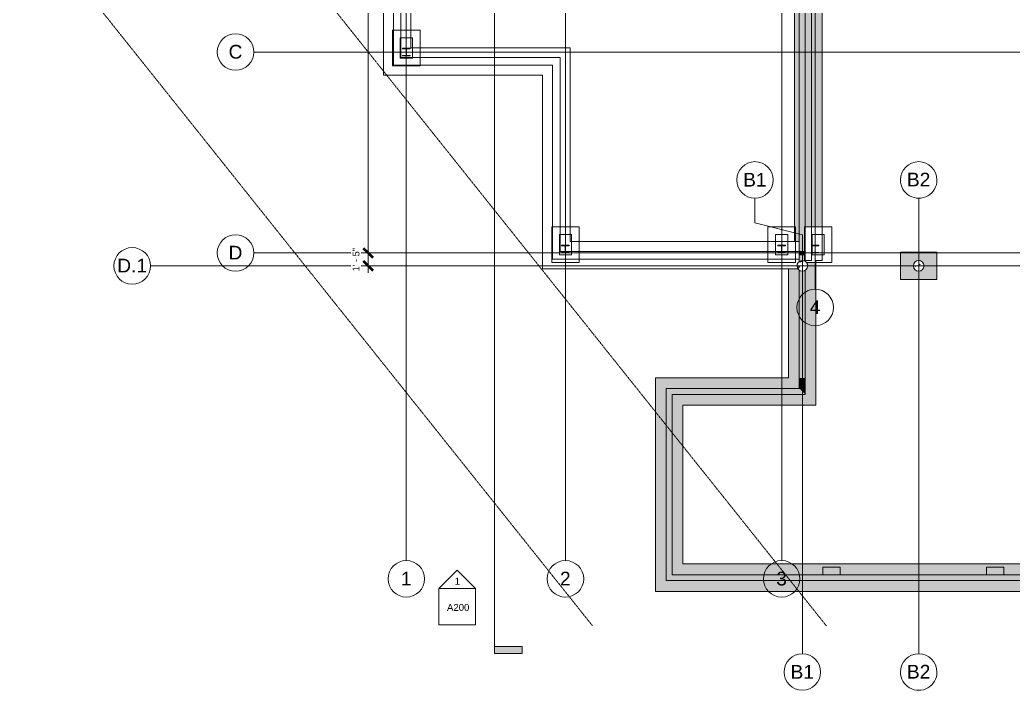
# Model space of a CAD drawing. Header units: inches. Extents: x -4066 to -1326, y 10241 to 12042.
# Drawn here: x -4058 to -2753, y 10241 to 11124 of the extents above; entities that cross this region are included whole.
import ezdxf

# ---------------------------------------------------------------- set-up
doc = ezdxf.new("R2010")
doc.units = ezdxf.units.IN
doc.header["$MEASUREMENT"] = 0
doc.linetypes.add('Double Dash 3_8_', pattern=[1, 0.375, -0.125, 0.125, -0.125, 0.125, -0.125])
doc.linetypes.add('Grid Line 1_2_', pattern=[0.875, 0.5, -0.125, 0.125, -0.125])
for name, color, linetype, lineweight in [('A-ANNO-DIMS', 211, 'Continuous', 9), ('A-ANNO-DIMS-96', 211, 'Continuous', 9), ('A-WALL', 113, 'Continuous', 13), ('C-PROP-LINE', 91, 'Double Dash 3_8_', 9), ('G-ANNO-SYMB', 111, 'Continuous', 9), ('S-COLS', 52, 'Continuous', 13), ('S-FNDN', 32, 'Continuous', 13), ('S-GRID', 1, 'Continuous', 9), ('S-GRID-IDEN', 1, 'Continuous', 9)]:
    doc.layers.add(name, color=color, linetype=linetype, lineweight=lineweight)
doc.styles.add('Arial', font='arial.ttf', dxfattribs={"height": 18})
doc.styles.add('Arial_1', font='arial.ttf', dxfattribs={"height": 9})
doc.styles.add('Century Gothic', font='ufonts.com_century-gothic.ttf', dxfattribs={"height": 9})
doc.dimstyles.new('OD__1_16__Tol__', dxfattribs={"dimscale": 12, "dimtxt": 9.397514, "dimasz": 1, "dimexe": 0.75, "dimexo": 0.5, "dimgap": 0.75, "dimtad": 1, "dimdec": 4, "dimrnd": 0.0625, "dimzin": 3, "dimdsep": 46, "dimlunit": 4, "dimtxsty": 'Century Gothic', "dimblk1": 'OBLIQUE', "dimblk2": 'OBLIQUE', "dimsah": 1, "dimcen": 0.09, "dimdle": 0.75, "dimazin": 0, "dimtfac": 1, "dimtdec": 4, "dimtix": 1, "dimtmove": 0, "dimatfit": 3, "dimfxl": 1, "dimtvp": 1, "dimtfill": 1, "dimfrac": 2, "dimtolj": 1, "dimtzin": 0, "dimarcsym": 2})

# ---------------------------------------------------------------- blocks, each defined once
blk = doc.blocks.new('Concrete-Round-Column - 14_-1371888-STRUCTURAL SCHEMATIC - 1ST FLOOR')
at = {"layer": 'S-COLS', "lineweight": 9}
h = blk.add_hatch(dxfattribs=at)
h.set_pattern_fill('FP_3', color=8, style=0, pattern_type=2)
h.set_pattern_definition([(50, (2877.203, -10800.395), (27.5427, -2.40992), [2.88, -31.68]), (355, (2877.203, -10800.395), (-5.327844, 28.884266), [2.304, -25.344]), (100.451, (2879.498, -10800.596), (22.215316, 26.47393), [2.448, -26.924]), (46.184, (2877.203, -10792.715), (40.98187, -6.35642), [4.32, -47.52]), (96.636, (2880.618, -10793.245), (35.89075, 37.40619), [3.671, -40.386]), (351.184, (2877.203, -10792.715), (35.89097, 37.40622), [3.456, -38.016]), (21, (2881.043, -10794.635), (22.921036, -15.46073), [2.88, -31.68]), (326, (2881.043, -10794.635), (9.34353, 27.84574), [2.304, -25.344]), (71.451, (2882.953, -10795.924), (32.26477, 12.38442), [2.448, -26.924]), (37.5, (2877.203, -10800.395), (0.466855, 12.782707), [1.267, -23.77, 1.267, -24.461, -25.44]), (37.5, (2877.203, -10800.395), (0.466855, 12.782707), [-50.765, 1.267, -24.173]), (7.5, (2877.203, -10800.395), (10.10159, 15.14509), [1.267, -13.402, 1.267, -23.194, -9.696]), (7.5, (2877.203, -10800.395), (10.10159, 15.14509), [-39.13, 1.267, -8.429]), (327.5, (2868.64, -10800.395), (20.499161, -0.86578), [1.267, -8.333, 1.267, -28.685, -39.744]), (327.5, (2868.64, -10800.395), (20.499161, -0.86578), [-39.552, 1.267, -38.477]), (317.5, (2864.8, -10800.395), (22.39478, 3.844288), [1.267, -11.213, 1.267, -18.624, -28.224]), (317.5, (2864.8, -10800.395), (22.39478, 3.844288), [-32.371, 1.267, -26.957])])
h.paths.add_polyline_path([(0, -7), (1.8, -6.8), (3.5, -6.1), (4.9, -4.9), (6.1, -3.5), (6.8, -1.8), (7, 0), (6.8, 1.8), (6.1, 3.5), (4.9, 4.9), (3.5, 6.1), (1.8, 6.8), (0, 7), (-1.8, 6.8), (-3.5, 6.1), (-4.9, 4.9), (-6.1, 3.5), (-6.8, 1.8), (-7, 0), (-6.8, -1.8), (-6.1, -3.5), (-4.9, -4.9), (-3.5, -6.1), (-1.8, -6.8)], flags=0)
for start, end in [(360, 180), (180, 360)]:
    blk.add_arc((0, 0), 7, start, end, dxfattribs=at)
blk = doc.blocks.new('W-Wide Flange-Column - W10X49-1602557-STRUCTURAL SCHEMATIC - 1ST FLOOR')
at = {"layer": 'S-COLS', "lineweight": 9}
h = blk.add_hatch(dxfattribs=at)
h.set_pattern_fill('FP_11', color=256, style=0, pattern_type=2)
h.set_pattern_definition([(45, (3341.203, -10822.386), (-9.503515, 9.503515), []), (45, (3341.203, -10807.986), (-9.503515, 9.503515), [])])
h.paths.add_polyline_path([(5, -5), (5, -4.4), (0.9, -4.4), (0.4, -4.2), (0.2, -3.7), (0.2, 3.7), (0.4, 4.2), (0.9, 4.4), (5, 4.4), (5, 5), (-5, 5), (-5, 4.4), (-0.9, 4.4), (-0.4, 4.2), (-0.2, 3.7), (-0.2, -3.7), (-0.4, -4.2), (-0.9, -4.4), (-5, -4.4), (-5, -5)], flags=0)
for p, q in [((5, 5), (-5, 5)), ((-5, 5), (-5, 4.4)), ((-5, 4.4), (-0.9, 4.4)), ((-0.2, 3.7), (-0.2, -3.7)), ((0.2, -3.7), (0.2, 3.7)), ((0.9, 4.4), (5, 4.4)), ((5, 4.4), (5, 5)), ((-0.9, -4.4), (-5, -4.4)), ((-5, -4.4), (-5, -5)), ((-5, -5), (5, -5)), ((5, -4.4), (0.9, -4.4)), ((5, -5), (5, -4.4))]:
    blk.add_line(p, q, dxfattribs=at)
for centre, start, end in [((-0.9, 3.7), 0, 90), ((0.9, 3.7), 90, 180), ((-0.9, -3.7), 270, 0), ((0.9, -3.7), 180, 270)]:
    blk.add_arc(centre, 0.691, start, end, dxfattribs=at)
blk = doc.blocks.new('W-Wide Flange-Column - W10X49-V6-STRUCTURAL SCHEMATIC - 1ST FLOOR')
at = {"layer": 'S-COLS', "lineweight": 9}
h = blk.add_hatch(dxfattribs=at)
h.set_pattern_fill('FP_12', color=256, style=0, pattern_type=2)
h.set_pattern_definition([(45, (3057.203, -10822.386), (-9.503515, 9.503515), []), (45, (3057.203, -10807.986), (-9.503515, 9.503515), [])])
h.paths.add_polyline_path([(5, -5), (5, -4.4), (0.9, -4.4), (0.4, -4.2), (0.2, -3.7), (0.2, 3.7), (0.4, 4.2), (0.9, 4.4), (5, 4.4), (5, 5), (-5, 5), (-5, 4.4), (-0.9, 4.4), (-0.4, 4.2), (-0.2, 3.7), (-0.2, -3.7), (-0.4, -4.2), (-0.9, -4.4), (-5, -4.4), (-5, -5)], flags=0)
for p, q in [((5, 5), (-5, 5)), ((-5, 5), (-5, 4.4)), ((-5, 4.4), (-0.9, 4.4)), ((-0.2, 3.7), (-0.2, -3.7)), ((0.2, -3.7), (0.2, 3.7)), ((0.9, 4.4), (5, 4.4)), ((5, 4.4), (5, 5)), ((-0.9, -4.4), (-5, -4.4)), ((-5, -4.4), (-5, -5)), ((-5, -5), (5, -5)), ((5, -4.4), (0.9, -4.4)), ((5, -5), (5, -4.4))]:
    blk.add_line(p, q, dxfattribs=at)
for centre, start, end in [((-0.9, 3.7), 0, 90), ((0.9, 3.7), 90, 180), ((-0.9, -3.7), 270, 0), ((0.9, -3.7), 180, 270)]:
    blk.add_arc(centre, 0.691, start, end, dxfattribs=at)
blk = doc.blocks.new('W-Wide Flange-Column - W10X49-1602523-STRUCTURAL SCHEMATIC - 1ST FLOOR')
at = {"layer": 'S-COLS', "lineweight": 9}
h = blk.add_hatch(dxfattribs=at)
h.set_pattern_fill('FP_13', color=256, style=0, pattern_type=2)
h.set_pattern_definition([(45, (3550.203, -11081.395), (-9.503515, 9.503515), []), (45, (3550.203, -11066.995), (-9.503515, 9.503515), [])])
h.paths.add_polyline_path([(-5, -5), (5, -5), (5, -4.4), (0.9, -4.4), (0.4, -4.2), (0.2, -3.7), (0.2, 3.7), (0.4, 4.2), (0.9, 4.4), (5, 4.4), (5, 5), (-5, 5), (-5, 4.4), (-0.9, 4.4), (-0.4, 4.2), (-0.2, 3.7), (-0.2, -3.7), (-0.4, -4.2), (-0.9, -4.4), (-5, -4.4)], flags=0)
for p, q in [((5, 5), (-5, 5)), ((-5, 5), (-5, 4.4)), ((-5, 4.4), (-0.9, 4.4)), ((-0.2, 3.7), (-0.2, -3.7)), ((0.2, -3.7), (0.2, 3.7)), ((0.9, 4.4), (5, 4.4)), ((5, 4.4), (5, 5)), ((-0.9, -4.4), (-5, -4.4)), ((-5, -4.4), (-5, -5)), ((-5, -5), (5, -5)), ((5, -4.4), (0.9, -4.4)), ((5, -5), (5, -4.4))]:
    blk.add_line(p, q, dxfattribs=at)
for centre, start, end in [((-0.9, 3.7), 0, 90), ((0.9, 3.7), 90, 180), ((-0.9, -3.7), 270, 0), ((0.9, -3.7), 180, 270)]:
    blk.add_arc(centre, 0.691, start, end, dxfattribs=at)
blk = doc.blocks.new('W-Wide Flange-Column - W10X49-V18-STRUCTURAL SCHEMATIC - 1ST FLOOR')
at = {"layer": 'S-COLS', "lineweight": 9}
h = blk.add_hatch(dxfattribs=at)
h.set_pattern_fill('FP_28', color=256, style=0, pattern_type=2)
h.set_pattern_definition([(45, (3013.203, -10822.386), (-9.503515, 9.503515), []), (45, (3013.203, -10807.986), (-9.503515, 9.503515), [])])
h.paths.add_polyline_path([(-4, -5), (5, -5), (5, -4.4), (0.9, -4.4), (0.4, -4.2), (0.2, -3.7), (0.2, 3.7), (0.4, 4.2), (0.9, 4.4), (5, 4.4), (5, 5), (-5, 5), (-5, 4.4), (-0.9, 4.4), (-0.4, 4.2), (-0.2, 3.7), (-0.2, -3.7), (-0.4, -4.2), (-0.9, -4.4), (-5, -4.4), (-5, -5)], flags=0)
for p, q in [((5, 5), (-5, 5)), ((-5, 5), (-5, 4.4)), ((-5, 4.4), (-0.9, 4.4)), ((-0.2, 3.7), (-0.2, -3.7)), ((0.2, -3.7), (0.2, 3.7)), ((0.9, 4.4), (5, 4.4)), ((5, 4.4), (5, 5)), ((-0.9, -4.4), (-5, -4.4)), ((-5, -4.4), (-5, -5)), ((-5, -5), (5, -5)), ((5, -4.4), (0.9, -4.4)), ((5, -5), (5, -4.4))]:
    blk.add_line(p, q, dxfattribs=at)
for centre, start, end in [((-0.9, 3.7), 0, 90), ((0.9, 3.7), 90, 180), ((-0.9, -3.7), 270, 0), ((0.9, -3.7), 180, 270)]:
    blk.add_arc(centre, 0.691, start, end, dxfattribs=at)
blk = doc.blocks.new('Family - ___-1416994-STRUCTURAL SCHEMATIC - 1ST FLOOR')
at = {"layer": 'C-PROP-LINE'}
blk.add_line((-4057.8, 11270), (-3305.6, 10327.3), dxfattribs=at)
blk = doc.blocks.new('Family - ___-1442676-STRUCTURAL SCHEMATIC - 1ST FLOOR')
at = {"layer": 'C-PROP-LINE'}
for p, q in [((-3961.2, 11930.2), (-4057.8, 11853.2)), ((-4057.8, 11654.8), (-2998.5, 10327.3))]:
    blk.add_line(p, q, dxfattribs=at)
blk = doc.blocks.new('Grid - Grid Head - Circle-50561-STRUCTURAL SCHEMATIC - 1ST FLOOR')
at = {"layer": 'S-GRID-IDEN'}
for start, end in [(360, 180), (180, 360)]:
    blk.add_arc((0, 0), 0.25, start, end, dxfattribs=at)
blk = doc.blocks.new('Elevation - Detail Number-151647-STRUCTURAL SCHEMATIC - 1ST FLOOR')
at = {"layer": 'G-ANNO-SYMB'}
for p, q in [((0.25, 0.25), (-0.25, 0.25)), ((-0.25, 0.25), (-0.25, -0.25)), ((0.25, -0.25), (0.25, 0.25)), ((-0.25, -0.25), (0.25, -0.25))]:
    blk.add_line(p, q, dxfattribs=at)
blk = doc.blocks.new('Elevation - Detail Number-151370-STRUCTURAL SCHEMATIC - 1ST FLOOR')
at = {"layer": 'G-ANNO-SYMB'}
for p, q in [((0, 0.25), (-0.25, 0)), ((0.25, 0), (0, 0.25)), ((-0.25, 0), (0.25, 0))]:
    blk.add_line(p, q, dxfattribs=at)
blk = doc.blocks.new('Section - 3_32_ x 3_8_-54337-STRUCTURAL SCHEMATIC - 1ST FLOOR')
at = {"layer": 'G-ANNO-SYMB'}
blk.add_hatch(color=256, dxfattribs=at).paths.add_polyline_path([(0, 0.375), (0, 0), (-0.09375, 0), (-0.09375, 0.375)], flags=0)
for p, q in [((0, 0.375), (-0.09375, 0.375)), ((-0.09375, 0.375), (-0.09375, 0)), ((0, 0), (0, 0.375)), ((-0.09375, 0), (0, 0))]:
    blk.add_line(p, q, dxfattribs=at)
blk = doc.blocks.new('DIMBLOCK7-STRUCTURAL SCHEMATIC - 1ST FLOOR')
at = {"layer": 'A-ANNO-DIMS-96'}
for p, q in [((-3600.3, 11769.4), (-3600.3, 10817.4)), ((-3597.8, 11760.4), (-3609.3, 11760.4)), ((-3600.3, 11760.4), (-3597.8, 11760.4)), ((-3597.8, 10817.4), (-3609.3, 10817.4)), ((-3600.3, 10817.4), (-3597.8, 10817.4))]:
    blk.add_line(p, q, dxfattribs=at)
at = {"layer": 'A-ANNO-DIMS-96', "lineweight": 50}
for p, q in [((-3600.3, 11760.4), (-3606.3, 11766.4)), ((-3600.3, 11760.4), (-3594.3, 11754.4)), ((-3600.3, 10817.4), (-3606.3, 10823.4)), ((-3600.3, 10817.4), (-3594.3, 10811.4))]:
    blk.add_line(p, q, dxfattribs=at)
at = {"layer": 'A-ANNO-DIMS-96', "color": 0, "insert": (-3620.8, 11269.7), "char_height": 9, "width": 46.182, "attachment_point": 1, "rotation": 90, "line_spacing_factor": 0.984502, "style": 'Century Gothic', "bg_fill": 3, "box_fill_scale": 1.25, "bg_fill_color": 256, "bg_fill_true_color": 13158600, "bg_fill_transparency": 0}
blk.add_mtext('78\' - 7"', dxfattribs=at)
blk = doc.blocks.new('_Oblique')
at = {"color": 0, "linetype": 'ByBlock', "lineweight": -2}
blk.add_line((-0.5, -0.5), (0.5, 0.5), dxfattribs=at)
blk = doc.blocks.new('DIMBLOCK8-STRUCTURAL SCHEMATIC - 1ST FLOOR')
at = {"layer": 'A-ANNO-DIMS-96'}
for p, q in [((-3597.8, 10817.4), (-3609.3, 10817.4)), ((-3600.3, 10817.4), (-3600.3, 10791.4)), ((-3600.3, 10817.4), (-3597.8, 10817.4)), ((-3597.8, 10800.4), (-3609.3, 10800.4)), ((-3600.3, 10800.4), (-3597.8, 10800.4))]:
    blk.add_line(p, q, dxfattribs=at)
at = {"layer": 'A-ANNO-DIMS-96', "lineweight": 50}
for p, q in [((-3600.3, 10817.4), (-3606.3, 10823.4)), ((-3600.3, 10817.4), (-3594.3, 10811.4)), ((-3600.3, 10800.4), (-3606.3, 10806.4)), ((-3600.3, 10800.4), (-3594.3, 10794.4))]:
    blk.add_line(p, q, dxfattribs=at)
at = {"layer": 'A-ANNO-DIMS-96', "color": 0, "insert": (-3620.8, 10793.2), "char_height": 9, "width": 37.769, "attachment_point": 1, "rotation": 90, "line_spacing_factor": 0.984502, "style": 'Century Gothic', "bg_fill": 3, "box_fill_scale": 1.25, "bg_fill_color": 256, "bg_fill_true_color": 13158600, "bg_fill_transparency": 0}
blk.add_mtext('1\' - 5"', dxfattribs=at)

msp = doc.modelspace()

# ---------------------------------------------------------------- hatches: boundary and pattern name
at = {"layer": 'S-COLS', "lineweight": 9}
h = msp.add_hatch(dxfattribs=at)
h.set_pattern_fill('FP_2', color=8, style=0, pattern_type=2)
h.set_pattern_definition([(50, (0, 0), (27.5427, -2.40992), [2.88, -31.68]), (355, (0, 0), (-5.327844, 28.884266), [2.304, -25.344]), (100.451, (2.295, -0.2), (22.215316, 26.47393), [2.448, -26.924]), (46.184, (0, 7.68), (40.98187, -6.35642), [4.32, -47.52]), (96.636, (3.415, 7.15), (35.89075, 37.40619), [3.671, -40.386]), (351.184, (0, 7.68), (35.89097, 37.40622), [3.456, -38.016]), (21, (3.84, 5.76), (22.921036, -15.46073), [2.88, -31.68]), (326, (3.84, 5.76), (9.34353, 27.84574), [2.304, -25.344]), (71.451, (5.75, 4.472), (32.26477, 12.38442), [2.448, -26.924]), (37.5, (0, 0), (0.466855, 12.782707), [1.267, -23.77, 1.267, -24.461, -25.44]), (37.5, (0, 0), (0.466855, 12.782707), [-50.765, 1.267, -24.173]), (7.5, (0, 0), (10.10159, 15.14509), [1.267, -13.402, 1.267, -23.194, -9.696]), (7.5, (0, 0), (10.10159, 15.14509), [-39.13, 1.267, -8.429]), (327.5, (-8.563, 0), (20.499161, -0.86578), [1.267, -8.333, 1.267, -28.685, -39.744]), (327.5, (-8.563, 0), (20.499161, -0.86578), [-39.552, 1.267, -38.477]), (317.5, (-12.403, 0), (22.39478, 3.844288), [1.267, -11.213, 1.267, -18.624, -28.224]), (317.5, (-12.403, 0), (22.39478, 3.844288), [-32.371, 1.267, -26.957])])
h.paths.add_polyline_path([(-3030.01575, 10793.39539), (-3028.1617, 10793.65144), (-3026.51575, 10794.33321), (-3025.04744, 10795.46984), (-3023.95358, 10796.89539), (-3023.25427, 10798.58366), (-3023.01575, 10800.39539), (-3023.25201, 10802.19865), (-3023.95358, 10803.89167), (-3025.04744, 10805.3265), (-3026.48542, 10806.43995), (-3028.1617, 10807.14539), (-3031.8698, 10807.14539), (-3033.54609, 10806.43995), (-3034.98407, 10805.3265), (-3036.08668, 10803.88019), (-3036.7795, 10802.19865), (-3037.01575, 10800.39539), (-3036.77723, 10798.58366), (-3036.07793, 10796.89539), (-3034.9655, 10795.44564), (-3033.51575, 10794.33321), (-3031.82749, 10793.63391)], flags=0)
at = {"layer": 'S-FNDN', "transparency": 33554534}
h = msp.add_hatch(color=7, dxfattribs=at)
h.paths.add_polyline_path([(-3039.20326, 10832.39539), (-3034.20325, 10832.39539), (-3034.20325, 11161.39539), (-3040.20325, 11161.39539), (-3040.20325, 10851.58958), (-3039.20326, 10851.58958), (-3039.20326, 10836.56206)], flags=0)
h.paths.add_polyline_path([(-3017.20326, 10851.58958), (-3004.20325, 10851.58958), (-3004.20325, 11161.39539), (-3018.20325, 11161.39539), (-3018.20325, 10851.58958)], flags=0)
h = msp.add_hatch(color=7, dxfattribs=at)
h.paths.add_polyline_path([(-3027.20326, 10807.39539), (-3027.20326, 10814.39539), (-3034.20325, 10814.39539), (-3034.17831, 10807.39539), (-3033.82825, 10807.39539)], flags=0)
h.paths.add_polyline_path([(-3034.20325, 10819.39539), (-3027.20326, 10819.39539), (-3027.20326, 10851.58958), (-3018.20325, 10851.58958), (-3018.20325, 11161.39539), (-3034.20325, 11161.39539), (-3034.20325, 10828.22731)], flags=0)
msp.add_hatch(color=7, dxfattribs=at).paths.add_polyline_path([(-3027.20326, 10814.39539), (-3027.20326, 10819.39539), (-3034.20325, 10819.39539), (-3034.19286, 10814.39539), (-3033.82825, 10814.39539)], flags=0)
h = msp.add_hatch(color=254, dxfattribs=at)
h.paths.add_polyline_path([(-2901.20325, 10782.39539), (-2853.20325, 10782.39539), (-2853.20325, 10818.39539), (-2901.20325, 10818.39539), (-2901.20325, 10794.33321)], flags=0)
h.paths.add_polyline_path([(-2877.20325, 10793.39539), (-2879.01499, 10793.63391), (-2880.70325, 10794.33321), (-2882.153, 10795.44564), (-2883.26543, 10796.89539), (-2883.96473, 10798.58366), (-2884.20325, 10800.39539), (-2883.96473, 10802.20712), (-2883.26543, 10803.89539), (-2882.153, 10805.34514), (-2880.70325, 10806.45757), (-2879.01499, 10807.15687), (-2877.20325, 10807.39539), (-2875.39152, 10807.15687), (-2873.70325, 10806.45757), (-2872.25351, 10805.34514), (-2871.14108, 10803.89539), (-2870.44177, 10802.20712), (-2870.20325, 10800.39539), (-2870.44177, 10798.58366), (-2871.14108, 10796.89539), (-2872.25351, 10795.44564), (-2873.70325, 10794.33321), (-2875.39152, 10793.63391)], flags=0)
at = {"layer": 'S-FNDN', "lineweight": 9, "transparency": 33554534}
h = msp.add_hatch(color=254, dxfattribs=at)
h.paths.add_polyline_path([(-3026.20325, 10653.20789), (-3012.20325, 10653.20789), (-3012.20325, 10804.70985), (-3024.57733, 10804.70985), (-3023.94483, 10803.88019), (-3023.25201, 10802.19865), (-3023.01575, 10800.39539), (-3023.25427, 10798.58366), (-3023.95358, 10796.89539), (-3025.06601, 10795.44564), (-3026.20325, 10794.573), (-3026.20325, 10658.91343)], flags=0)
h.paths.add_polyline_path([(-3048.20325, 10653.20789), (-3034.20325, 10653.20789), (-3034.20325, 10794.86075), (-3034.98407, 10795.46984), (-3035.69427, 10796.39539), (-3048.20325, 10796.39539), (-3048.20325, 10728.04481)], flags=0)
h = msp.add_hatch(color=254, dxfattribs=at)
h.paths.add_polyline_path([(-3026.20325, 10653.20789), (-3026.20325, 10794.573), (-3026.51575, 10794.33321), (-3028.20402, 10793.63391), (-3030.01575, 10793.39539), (-3031.8698, 10793.65144), (-3033.51575, 10794.33321), (-3034.20325, 10794.86075), (-3034.20325, 10653.20789), (-3033.22851, 10653.20789)], flags=0)
h.paths.add_polyline_path([(-3034.20325, 10805.9311), (-3033.54609, 10806.43995), (-3031.82749, 10807.14539), (-3028.1617, 10807.14539), (-3027.20326, 10806.74204), (-3027.20326, 10807.39539), (-3034.20325, 10807.39539), (-3034.20325, 10806.1634)], flags=0)
h = msp.add_hatch(color=254, dxfattribs=at)
h.paths.add_polyline_path([(-3208.82825, 10372.58289), (-3187.01575, 10372.58289), (-3187.01575, 10386.77039), (-3208.82825, 10386.77039), (-3208.82825, 10639.02039), (-3187.01575, 10639.02039), (-3187.01575, 10653.20789), (-3223.01575, 10653.20789), (-3223.01575, 10372.58289)], flags=0)
h.paths.add_polyline_path([(-3187.01575, 10394.39539), (-3187.01575, 10631.39539), (-3201.20325, 10631.39539), (-3201.20325, 10394.39539)], flags=0)
h = msp.add_hatch(color=254, dxfattribs=at)
h.paths.add_polyline_path([(-3048.20325, 10617.20789), (-3012.20325, 10617.20789), (-3012.20325, 10653.20789), (-3026.20325, 10653.20789), (-3026.20325, 10631.39539), (-3187.01575, 10631.39539), (-3187.01575, 10617.20789)], flags=0)
h.paths.add_polyline_path([(-3049.59042, 10639.02039), (-3034.20325, 10639.02039), (-3034.20325, 10653.20789), (-3187.01575, 10653.20789), (-3187.01575, 10639.02039), (-3102.90887, 10639.02039)], flags=0)
for points in [[(-3033.82825, 10639.02039), (-3026.20325, 10639.02039), (-3026.20325, 10653.20789), (-3034.20325, 10653.20789), (-3034.20325, 10639.02039), (-3034.01575, 10639.02039)], [(-3208.82825, 10386.77039), (-3201.20325, 10386.77039), (-3201.20325, 10639.02039), (-3208.82825, 10639.02039), (-3208.82825, 10394.39539)], [(-3048.20325, 10631.39539), (-3026.39075, 10631.39539), (-3034.01575, 10639.02039), (-3187.01575, 10639.02039), (-3187.01575, 10631.39539), (-3132.31013, 10631.39539)], [(-3026.39075, 10631.39539), (-3026.20325, 10631.39539), (-3026.20325, 10639.02039), (-3034.01575, 10639.02039), (-3033.82825, 10638.83289)], [(-2956.57825, 10386.77039), (-1960.39075, 10386.77039), (-1960.39075, 10394.39539), (-2120.20325, 10394.39539), (-2120.20325, 10404.39539), (-2143.20325, 10404.39539), (-2143.20325, 10394.39539), (-2335.20325, 10394.39539), (-2335.20325, 10404.39539), (-2358.20325, 10404.39539), (-2358.20325, 10394.39539), (-2550.20325, 10394.39539), (-2550.20325, 10404.39539), (-2573.20325, 10404.39539), (-2573.20325, 10394.39539), (-2765.20325, 10394.39539), (-2765.20325, 10404.39539), (-2788.20325, 10404.39539), (-2788.20325, 10394.39539), (-2980.20325, 10394.39539), (-2980.20325, 10404.39539), (-3003.20325, 10404.39539), (-3003.20325, 10394.39539), (-3187.01575, 10394.39539), (-3187.01575, 10386.77039), (-2980.20325, 10386.77039)]]:
    msp.add_hatch(color=254, dxfattribs=at).paths.add_polyline_path(points, flags=0)
h = msp.add_hatch(color=254, dxfattribs=at)
h.paths.add_polyline_path([(-3200.96558, 10386.77039), (-3187.01575, 10386.77039), (-3187.01575, 10394.39539), (-3201.20325, 10394.39539), (-3201.20325, 10386.77039)], flags=0)
h.paths.add_polyline_path([(-3187.01575, 10631.39539), (-3187.01575, 10639.02039), (-3201.20325, 10639.02039), (-3201.20325, 10631.39539)], flags=0)
h = msp.add_hatch(color=254, dxfattribs=at)
h.paths.add_polyline_path([(-3187.01575, 10372.58289), (-1960.39075, 10372.58289), (-1960.39075, 10386.77039), (-3187.01575, 10386.77039)], flags=0)
h.paths.add_polyline_path([(-2765.20325, 10394.39539), (-2573.20325, 10394.39539), (-2573.20325, 10404.39539), (-2550.20325, 10404.39539), (-2550.20325, 10394.39539), (-2358.20325, 10394.39539), (-2358.20325, 10404.39539), (-2335.20325, 10404.39539), (-2335.20325, 10394.39539), (-2143.20325, 10394.39539), (-2143.20325, 10404.39539), (-2120.20325, 10404.39539), (-2120.20325, 10394.39539), (-1960.39075, 10394.39539), (-1960.39075, 10408.58289), (-3187.01575, 10408.58289), (-3187.01575, 10394.39539), (-3003.20325, 10394.39539), (-3003.20325, 10404.39539), (-2980.20325, 10404.39539), (-2980.20325, 10394.39539), (-2788.20325, 10394.39539), (-2788.20325, 10404.39539), (-2765.20325, 10404.39539)], flags=0)

# ---------------------------------------------------------------- linework, layer by layer
at = {"layer": 'A-WALL', "lineweight": 9}
for p, q in [((-3208.82825, 10639.02039), (-3208.82825, 10386.77039)), ((-3034.20325, 10639.02039), (-3208.82825, 10639.02039)), ((-3034.20325, 10639.02039), (-3034.20325, 10639.02039)), ((-3026.20325, 10631.39539), (-3026.20325, 10639.02039)), ((-3201.20325, 10394.39539), (-3201.20325, 10631.39539)), ((-3201.20325, 10631.39539), (-3026.20325, 10631.39539)), ((-2980.20325, 10404.39539), (-3003.20325, 10404.39539)), ((-3003.20325, 10404.39539), (-3003.20325, 10394.39539)), ((-2980.20325, 10394.39539), (-2980.20325, 10404.39539)), ((-2765.20325, 10404.39539), (-2788.20325, 10404.39539)), ((-2788.20325, 10404.39539), (-2788.20325, 10394.39539)), ((-2765.20325, 10394.39539), (-2765.20325, 10404.39539)), ((-3208.82825, 10386.77039), (-1938.57825, 10386.77039)), ((-1946.20325, 10394.39539), (-3201.20325, 10394.39539))]:
    msp.add_line(p, q, dxfattribs=at)
at = {"layer": 'G-ANNO-SYMB'}
msp.add_line((-3434.23256, 11847.41172), (-3434.23256, 10300.08503), dxfattribs=at)
at = {"layer": 'S-COLS', "lineweight": 9}
msp.add_line((-3028.1617, 10807.14539), (-3031.8698, 10807.14539), dxfattribs=at)
for start, end in [(105.35888558, 180), (0, 74.64111442), (180, 0)]:
    msp.add_arc((-3030.01575, 10800.39539), 7, start, end, dxfattribs=at)
at = {"layer": 'S-FNDN', "lineweight": 9}
for p, q in [((-3040.20325, 11758.39539), (-3040.20325, 10832.39539)), ((-3026.20325, 11758.39539), (-3026.20325, 10806.22147)), ((-3018.20325, 11758.39539), (-3018.20325, 10807.39539)), ((-3004.20325, 11758.39539), (-3004.20325, 10807.39539)), ((-3580.20325, 11456.52039), (-3580.20325, 11051.13562)), ((-3544.20325, 11087.13562), (-3544.20325, 11456.52039)), ((-3567.20325, 11064.13562), (-3567.20325, 11442.16775)), ((-3557.20325, 11074.13562), (-3557.20325, 11446.39539)), ((-3034.20325, 10805.9311), (-3034.20325, 11289.20789)), ((-3568.20326, 11110.02512), (-3532.20326, 11110.02512)), ((-3568.20326, 11110.02512), (-3568.20326, 11063.14539)), ((-3532.20326, 11063.14539), (-3532.20326, 11110.02512)), ((-3558.20326, 11073.14539), (-3558.20326, 11100.02512)), ((-3558.20326, 11100.02512), (-3542.20326, 11100.02512)), ((-3542.20326, 11073.14539), (-3542.20326, 11100.02512)), ((-3335.20325, 11087.13562), (-3544.20325, 11087.13562)), ((-3335.20325, 10832.39539), (-3335.20325, 11087.13562)), ((-3532.20326, 11063.14539), (-3568.19349, 11063.14539)), ((-3358.20325, 11064.13562), (-3567.20325, 11064.13562)), ((-3558.20326, 11073.14539), (-3542.20326, 11073.14539)), ((-3348.20325, 11074.13562), (-3557.20325, 11074.13562)), ((-3358.20325, 10809.39539), (-3358.20325, 11064.13562)), ((-3348.20325, 10819.39539), (-3348.20325, 11074.13562)), ((-3580.20325, 11051.13562), (-3371.20325, 11051.13562)), ((-3371.20325, 11051.13562), (-3371.20325, 10796.39539)), ((-3359.20326, 10851.58958), (-3323.20326, 10851.58958)), ((-3359.20326, 10851.58958), (-3359.20326, 10804.70985)), ((-3349.20326, 10814.70985), (-3349.20326, 10841.58958)), ((-3349.20326, 10841.58958), (-3333.20326, 10841.58958)), ((-3333.20326, 10814.70985), (-3333.20326, 10841.58958)), ((-3323.20326, 10804.70985), (-3323.20326, 10851.58958)), ((-3075.20326, 10851.58958), (-3039.20326, 10851.58958)), ((-3075.20326, 10851.58958), (-3075.20326, 10804.70985)), ((-3065.20326, 10814.70985), (-3065.20326, 10841.58958)), ((-3065.20326, 10841.58958), (-3049.20326, 10841.58958)), ((-3049.20326, 10814.70985), (-3049.20326, 10841.58958)), ((-3039.20326, 10828.22873), (-3039.20326, 10851.58958)), ((-3027.20326, 10851.58958), (-2991.20326, 10851.58958)), ((-3027.20326, 10851.58958), (-3027.20326, 10806.74204)), ((-3017.20326, 10827.37586), (-3017.20326, 10841.58958)), ((-3017.20326, 10841.58958), (-3001.20326, 10841.58958)), ((-3001.20326, 10814.70985), (-3001.20326, 10841.58958)), ((-2991.20326, 10804.70985), (-2991.20326, 10851.58958)), ((-3335.20325, 10832.39539), (-3034.20325, 10832.39539)), ((-3039.20326, 10804.70985), (-3039.20326, 10828.22731)), ((-3341.37318, 10819.39539), (-3348.20325, 10819.39539)), ((-3057.37318, 10819.39539), (-3341.03333, 10819.39539)), ((-3026.20325, 10819.39539), (-3057.03333, 10819.39539)), ((-3017.20326, 10817.95398), (-3017.20326, 10826.81727)), ((-3017.20326, 10814.70985), (-3017.20326, 10817.39539)), ((-2853.20325, 10818.39539), (-2901.20325, 10818.39539)), ((-2901.20325, 10818.39539), (-2901.20325, 10782.39539)), ((-2901.20325, 10782.39539), (-2901.20325, 10818.39539)), ((-2901.20325, 10818.39539), (-2853.20325, 10818.39539)), ((-2853.20325, 10782.39539), (-2853.20325, 10818.39539)), ((-2853.20325, 10818.39539), (-2853.20325, 10782.39539)), ((-3323.20326, 10804.70985), (-3359.20326, 10804.70985)), ((-3034.20325, 10809.39539), (-3358.20325, 10809.39539)), ((-3333.20326, 10814.70985), (-3349.20326, 10814.70985)), ((-3039.20326, 10804.70985), (-3075.20326, 10804.70985)), ((-3049.20326, 10814.70985), (-3065.20326, 10814.70985)), ((-3018.20325, 10807.39539), (-3026.20325, 10807.39539)), ((-3024.57733, 10804.70985), (-2991.20326, 10804.70985)), ((-3001.20326, 10814.70985), (-3017.20326, 10814.70985)), ((-3004.20325, 10807.39539), (-3012.20325, 10807.39539)), ((-3012.20325, 10617.20789), (-3012.20325, 10807.39539)), ((-3371.20325, 10796.39539), (-3035.69427, 10796.39539)), ((-3048.20325, 10796.39539), (-3048.20325, 10653.20789)), ((-3034.20325, 10794.86075), (-3034.20325, 10639.02039)), ((-3026.20325, 10794.573), (-3026.20325, 10639.02039)), ((-2901.20325, 10782.39539), (-2853.20325, 10782.39539)), ((-2853.20325, 10782.39539), (-2901.20325, 10782.39539)), ((-3223.01575, 10653.20789), (-3223.01575, 10372.58289)), ((-3048.20325, 10653.20789), (-3223.01575, 10653.20789)), ((-3034.20325, 10639.02039), (-3026.20325, 10639.02039)), ((-3187.01575, 10408.58289), (-3187.01575, 10617.20789)), ((-3187.01575, 10617.20789), (-3012.20325, 10617.20789)), ((-1960.39075, 10408.58289), (-3187.01575, 10408.58289)), ((-3223.01575, 10372.58289), (-1924.39075, 10372.58289))]:
    msp.add_line(p, q, dxfattribs=at)
at = {"layer": 'S-GRID', "linetype": 'Grid Line 1_2_'}
for p, q in [((-3013.20325, 10769.69706), (-3013.20325, 11944.79346)), ((-3550.20325, 10413.09146), (-3550.20325, 11916.7122)), ((-3341.20325, 10413.09146), (-3341.20325, 11916.7122)), ((-3057.20325, 10413.09146), (-3057.20325, 11839.73522)), ((-2877.20325, 10889.35479), (-2877.20325, 10290.55287)), ((-3030.01575, 10290.55287), (-3030.01575, 10841.35479)), ((-1374.37747, 10817.39539), (-3750.49332, 10817.39539)), ((-1374.37747, 10800.39539), (-3886.22241, 10800.39539))]:
    msp.add_line(p, q, dxfattribs=at)
at = {"layer": 'S-GRID'}
for p, q in [((-3092.26488, 10857.02391), (-3092.26488, 10889.35479)), ((-3030.01575, 10841.35479), (-3092.26488, 10857.02391))]:
    msp.add_line(p, q, dxfattribs=at)

# ---------------------------------------------------------------- block references
at = {"layer": 'C-PROP-LINE'}
for name in ['Family - ___-1442676-STRUCTURAL SCHEMATIC - 1ST FLOOR', 'Family - ___-1416994-STRUCTURAL SCHEMATIC - 1ST FLOOR']:
    msp.add_blockref(name, (0, 0), dxfattribs=at)
at = {"layer": 'G-ANNO-SYMB', "xscale": 95.99999999999994, "yscale": 95.99999999999994, "zscale": 95.99999999999994}
for name, p in [('Elevation - Detail Number-151370-STRUCTURAL SCHEMATIC - 1ST FLOOR', (-3483.48118, 10376.46327)), ('Elevation - Detail Number-151647-STRUCTURAL SCHEMATIC - 1ST FLOOR', (-3483.48118, 10352.46327))]:
    msp.add_blockref(name, p, dxfattribs=at)
at = {"layer": 'G-ANNO-SYMB', "extrusion": (0, 0, -1), "xscale": 95.99999999999994, "yscale": 95.99999999999994, "zscale": 95.99999999999994, "rotation": 90.0000000000006}
msp.add_blockref('Section - 3_32_ x 3_8_-54337-STRUCTURAL SCHEMATIC - 1ST FLOOR', (3434.23256, 10300.08503), dxfattribs=at)
at = {"layer": 'S-COLS', "lineweight": 9}
for name, p in [('W-Wide Flange-Column - W10X49-1602523-STRUCTURAL SCHEMATIC - 1ST FLOOR', (-3550.20325, 11081.39539)), ('W-Wide Flange-Column - W10X49-1602557-STRUCTURAL SCHEMATIC - 1ST FLOOR', (-3341.20325, 10822.38562)), ('W-Wide Flange-Column - W10X49-V6-STRUCTURAL SCHEMATIC - 1ST FLOOR', (-3057.20325, 10822.38562)), ('W-Wide Flange-Column - W10X49-V18-STRUCTURAL SCHEMATIC - 1ST FLOOR', (-3013.20325, 10822.38562)), ('Concrete-Round-Column - 14_-1371888-STRUCTURAL SCHEMATIC - 1ST FLOOR', (-2877.20325, 10800.39539))]:
    msp.add_blockref(name, p, dxfattribs=at)
at = {"layer": 'S-GRID-IDEN', "xscale": 95.99999999999994, "yscale": 95.99999999999994, "zscale": 95.99999999999994}
for p, rotation in [((-3774.49332, 11081.39539), 89.9999999999996), ((-2877.20325, 10913.35479), 180), ((-3774.49332, 10817.39539), 89.9999999999996), ((-3910.22241, 10800.39539), 89.9999999999996), ((-2877.20325, 10266.55287), 180)]:
    msp.add_blockref('Grid - Grid Head - Circle-50561-STRUCTURAL SCHEMATIC - 1ST FLOOR', p, dxfattribs=dict(at, rotation=rotation))
for p in [(-3092.26488, 10913.35479), (-3013.20325, 10745.69706), (-3550.20325, 10389.09146), (-3341.20325, 10389.09146), (-3057.20325, 10389.09146), (-3030.01575, 10266.55287)]:
    msp.add_blockref('Grid - Grid Head - Circle-50561-STRUCTURAL SCHEMATIC - 1ST FLOOR', p, dxfattribs=at)

# ---------------------------------------------------------------- texts
at = {"layer": 'G-ANNO-SYMB', "char_height": 9, "attachment_point": 1, "style": 'Arial_1'}
for s, insert, width in [('1', (-3486.59153, 10390.42571), 8.484), ('A200', (-3496.75605, 10356.01622), 35.754)]:
    msp.add_mtext(s, dxfattribs=dict(at, insert=insert, width=width))
at = {"layer": 'S-GRID-IDEN', "char_height": 18, "attachment_point": 1, "style": 'Arial'}
for s, insert, width in [('C', (-3783.65567, 11090.77621), 22.119), ('B1', (-3107.76556, 10922.64273), 37.269), ('B2', (-2892.6947, 10922.83771), 37.269), ('D', (-3783.65567, 10826.77621), 22.119), ('D.1', (-3929.87294, 10809.77621), 47.571), ('4', (-3020.33228, 10754.985), 16.968), ('1', (-3557.33228, 10398.3794), 16.968), ('2', (-3348.33228, 10398.3794), 16.968), ('3', (-3064.33228, 10398.3794), 16.968), ('B1', (-3045.51643, 10275.84081), 37.269), ('B2', (-2892.6947, 10276.03579), 37.269)]:
    msp.add_mtext(s, dxfattribs=dict(at, insert=insert, width=width))

# ---------------------------------------------------------------- next in the draw order: dimensions: what is measured, and where the dimension line sits
at = {"layer": 'A-ANNO-DIMS'}
dim = msp.add_linear_dim(base=(-3600.29039, 10817.39539), p1=(-3591.80511, 11760.39539), p2=(-3591.80511, 10817.39539), angle=90, dimstyle='OD__1_16__Tol__', override={"dimpost": '<>', "dimfxl": 943.000001}, dxfattribs=at)
dim.commit()
dim.dimension.update_dxf_attribs({"geometry": 'DIMBLOCK7-STRUCTURAL SCHEMATIC - 1ST FLOOR', "text_midpoint": (-3614.01676, 11288.89539)})

# ---------------------------------------------------------------- next in the draw order: linework, layer by layer
at = {"layer": 'S-GRID', "linetype": 'Grid Line 1_2_'}
msp.add_line((-1374.37747, 11081.39539), (-3750.49332, 11081.39539), dxfattribs=at)

# ---------------------------------------------------------------- next in the draw order: dimensions: what is measured, and where the dimension line sits
at = {"layer": 'A-ANNO-DIMS'}
dim = msp.add_linear_dim(base=(-3600.29039, 10800.39539), p1=(-3591.80511, 10817.39539), p2=(-3591.80511, 10800.39539), angle=90, dimstyle='OD__1_16__Tol__', override={"dimpost": '<>', "dimfxl": 17}, dxfattribs=at)
dim.commit()
dim.dimension.update_dxf_attribs({"geometry": 'DIMBLOCK8-STRUCTURAL SCHEMATIC - 1ST FLOOR', "text_midpoint": (-3613.90357, 10808.89539)})

doc.saveas('drawing.dxf')
